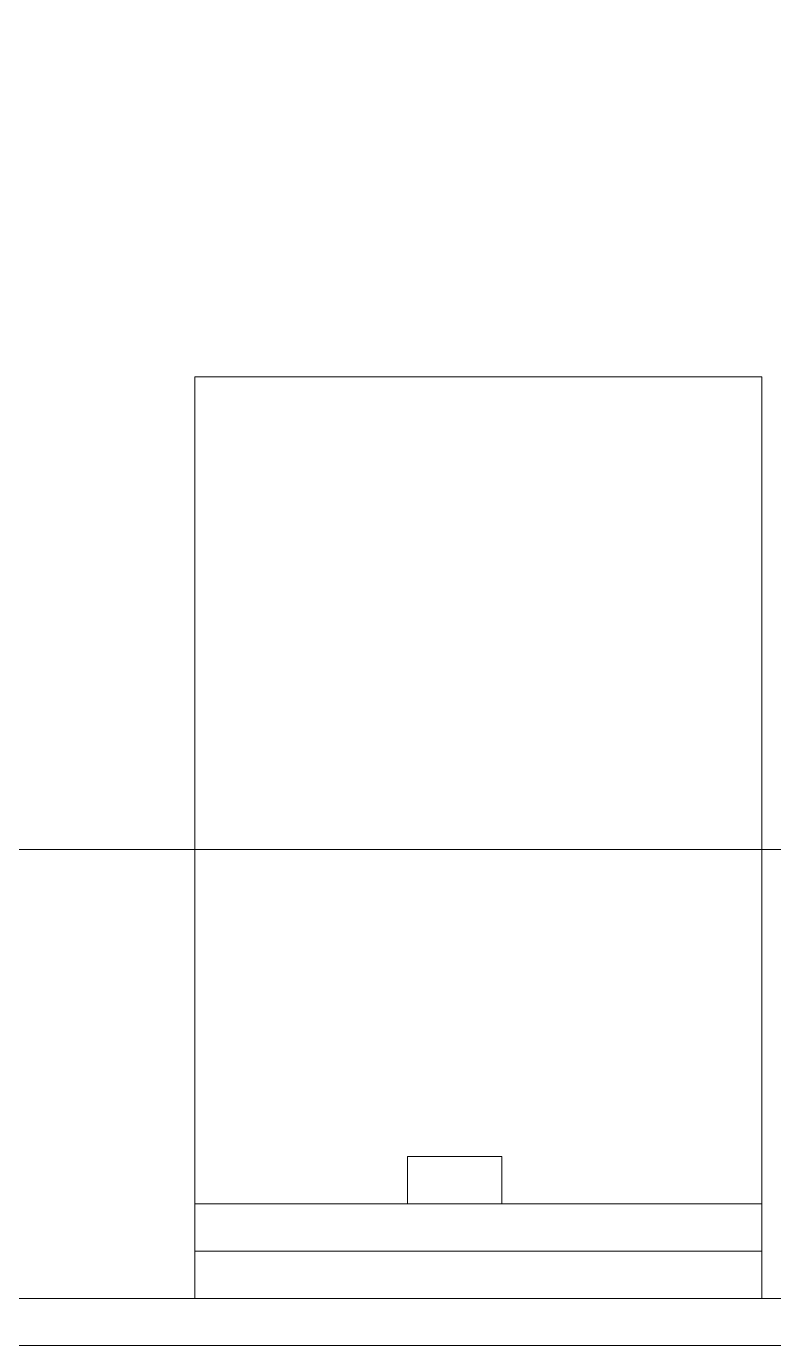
# Model space of a CAD drawing. Header units: millimetres. Extents: x 182 to 575, y -105 to 95.
# Drawn here: x 280.1082 to 280.2588, y 77.0396 to 77.3055 of the extents above; entities that cross this region are included whole.
import ezdxf

# ---------------------------------------------------------------- set-up
doc = ezdxf.new("R2010")
doc.units = ezdxf.units.MM
doc.header["$MEASUREMENT"] = 0
doc.layers.add('PDF_Geometry', color=7, linetype='Continuous')
doc.layers.add('PDF_Solid Fills', color=7, linetype='Continuous')

msp = doc.modelspace()

# ---------------------------------------------------------------- hatches: boundary and pattern name
at = {"layer": 'PDF_Solid Fills', "transparency": 33554559}
h = msp.add_hatch(color=256, dxfattribs=at)
h.paths.add_polyline_path([(280.1427, 77.22255), (280.1502, 77.22255), (280.1427, 77.22255)], flags=0)
h.paths.add_polyline_path([(280.1502, 77.22255), (280.1427, 77.22255), (280.1502, 77.22255)], flags=0)
h.paths.add_polyline_path([(280.1377, 77.21505), (280.1452, 77.21505), (280.1377, 77.21505)], flags=0)
h.paths.add_polyline_path([(280.1452, 77.21505), (280.1377, 77.21505), (280.1452, 77.21505)], flags=0)
h.paths.add_polyline_path([(280.1327, 77.20755), (280.1402, 77.20755), (280.1327, 77.20755)], flags=0)
h.paths.add_polyline_path([(280.1402, 77.20755), (280.1327, 77.20755), (280.1402, 77.20755)], flags=0)
h.paths.add_polyline_path([(280.1377, 77.20255), (280.1277, 77.20255), (280.1377, 77.20255)], flags=0)
h.paths.add_polyline_path([(280.1252, 77.19505), (280.1327, 77.19505), (280.1252, 77.19505)], flags=0)
h.paths.add_polyline_path([(280.1327, 77.19505), (280.1252, 77.19505), (280.1327, 77.19505)], flags=0)
h.paths.add_polyline_path([(280.1252, 77.19505), (280.1327, 77.19505), (280.1252, 77.19505)], flags=0)
h.paths.add_polyline_path([(280.1277, 77.18506), (280.1202, 77.18506), (280.1277, 77.18506)], flags=0)
h.paths.add_polyline_path([(280.1202, 77.18506), (280.1277, 77.18506), (280.1202, 77.18506)], flags=0)
h.paths.add_polyline_path([(280.1227, 77.17505), (280.1152, 77.17505), (280.1227, 77.17505)], flags=0)
h.paths.add_polyline_path([(280.1152, 77.17505), (280.1227, 77.17505), (280.1152, 77.17505)], flags=0)
h = msp.add_hatch(color=256, dxfattribs=at)
h.paths.add_polyline_path([(280.1777, 77.22005), (280.1702, 77.22005), (280.1777, 77.22005)], flags=0)
h.paths.add_polyline_path([(280.1702, 77.22005), (280.1777, 77.22005), (280.1702, 77.22005)], flags=0)
h.paths.add_polyline_path([(280.1752, 77.21505), (280.1677, 77.21505), (280.1752, 77.21505)], flags=0)

# ---------------------------------------------------------------- linework, layer by layer
at = {"layer": 'PDF_Geometry', "lineweight": 13}
for points in [[(279.06115, 78.12529), (280.29925, 78.12529), (280.29925, 77.13958), (279.06115, 77.13958)], [(280.20401, 77.07767), (280.18497, 77.07767), (280.18497, 77.06815), (280.20401, 77.06815)]]:
    msp.add_lwpolyline(points, close=True, dxfattribs=at)
for points in [[(280.14211, 77.0491), (280.14211, 77.23482), (280.25639, 77.23482), (280.25639, 77.0491)], [(280.14211, 77.06815), (280.25639, 77.06815)], [(280.14211, 77.05862), (280.25639, 77.05862)], [(280.27068, 77.0491), (277.9802, 77.0491), (277.93258, 77.0491)]]:
    msp.add_lwpolyline(points, dxfattribs=at)
at = {"layer": 'PDF_Geometry', "lineweight": 20}
msp.add_lwpolyline([(280.26116, 77.03958), (277.93258, 77.03958)], dxfattribs=at)

doc.saveas('drawing.dxf')
